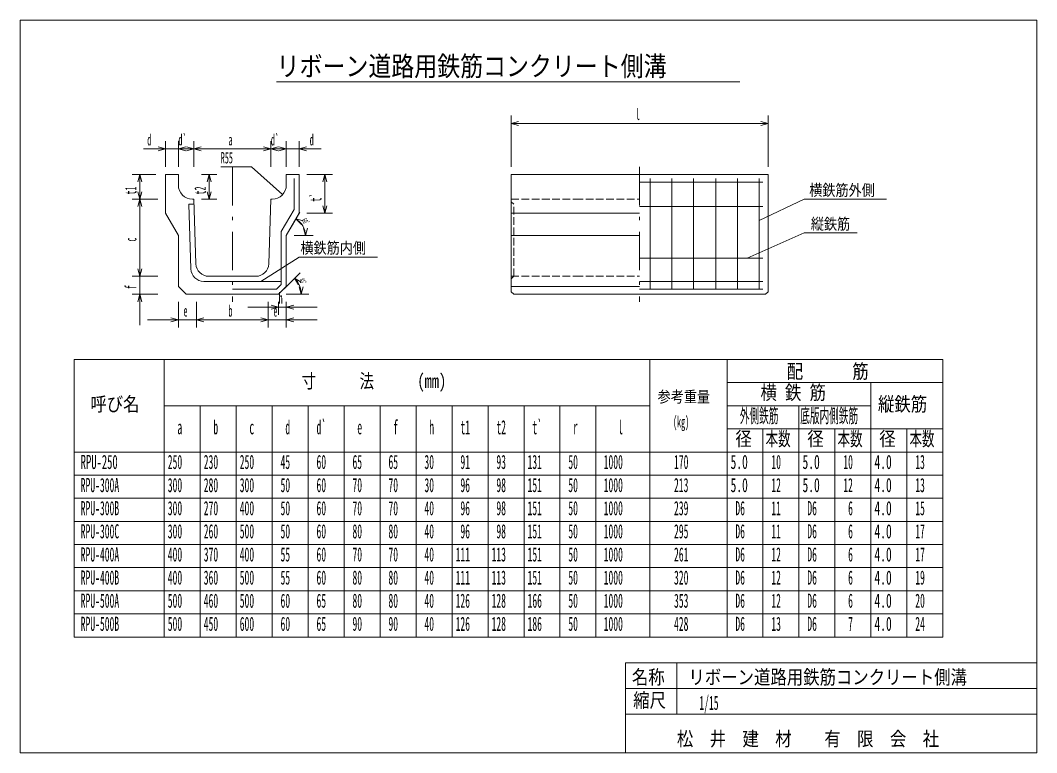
# Model space of a CAD drawing. Units: millimetres, scale not verified. Extents: x -25 to 3930, y 10 to 2860.
import ezdxf
from ezdxf.enums import TextEntityAlignment as Align

# ---------------------------------------------------------------- set-up
doc = ezdxf.new("R2010")
doc.units = ezdxf.units.MM
doc.header["$LTSCALE"] = 5
doc.linetypes.add('USER1', pattern=[50.5, 30, -9, 2.5, -9])
doc.linetypes.add('USER2', pattern=[8, 6, -2])
doc.layers.add('1', color=7, linetype='Continuous', lineweight=18)
doc.styles.add('ＭＳ ゴシック', font='')
doc.styles.get('ＭＳ ゴシック').set_extended_font_data('MS Gothic')

msp = doc.modelspace()

# ---------------------------------------------------------------- linework, layer by layer
at = {"layer": '1'}
for p, q in [((-25, 10), (-25, 2860)), ((-25, 2860), (3930, 2860)), ((3930, 2860), (3930, 10)), ((972.5, 2620), (2775, 2620)), ((1885, 2489), (1885, 2290)), ((1885, 2459), (1913.978, 2466.765)), ((1885, 2459), (2885, 2459)), ((1885, 2459), (1913.978, 2451.235)), ((2885, 2459), (2856.022, 2466.765)), ((2885, 2459), (2856.022, 2451.235)), ((2885, 2489), (2885, 2290)), ((540, 2390), (540, 2290)), ((590, 2390), (590, 2290)), ((590, 2390), (590, 2290)), ((650, 2390), (650, 2290)), ((650, 2390), (650, 2290)), ((950, 2390), (950, 2290)), ((950, 2390), (950, 2290)), ((1010, 2390), (1010, 2290)), ((1010, 2390), (1010, 2290)), ((1060, 2390), (1060, 2290)), ((453.867, 2360), (710, 2360)), ((540, 2360), (511.022, 2367.765)), ((540, 2360), (511.022, 2352.235)), ((590, 2360), (618.978, 2367.765)), ((590, 2360), (618.978, 2367.765)), ((590, 2360), (618.978, 2352.235)), ((590, 2360), (650, 2360)), ((590, 2360), (618.978, 2352.235)), ((650, 2360), (621.022, 2367.765)), ((650, 2360), (621.022, 2352.235)), ((650, 2360), (678.978, 2367.765)), ((650, 2360), (950, 2360)), ((650, 2360), (678.978, 2352.235)), ((1146.133, 2360), (890, 2360)), ((950, 2360), (921.022, 2367.765)), ((950, 2360), (921.022, 2352.235)), ((950, 2360), (978.978, 2367.765)), ((1010, 2360), (950, 2360)), ((950, 2360), (978.978, 2352.235)), ((1010, 2360), (981.022, 2367.765)), ((1010, 2360), (981.022, 2367.765)), ((1010, 2360), (981.022, 2352.235)), ((1010, 2360), (981.022, 2352.235)), ((1060, 2360), (1088.978, 2367.765)), ((1060, 2360), (1088.978, 2352.235)), ((410, 2260), (502.1, 2260)), ((440, 2260), (432.235, 2231.022)), ((440, 2164), (440, 2260)), ((440, 2260), (447.765, 2231.022)), ((540, 2260), (540, 2109)), ((540, 2260), (590, 2260)), ((590, 2260), (590, 2219)), ((740, 2260), (680, 2260)), ((710, 2260), (702.235, 2231.022)), ((710, 2260), (710, 2164)), ((710, 2260), (717.765, 2231.022)), ((875, 2290), (755, 2290)), ((995.768, 2182.082), (875, 2290)), ((1010, 2260), (1060, 2260)), ((1010, 2260), (1010, 2219)), ((1060, 2109), (1060, 2260)), ((1190, 2260), (1090, 2260)), ((1160, 2260), (1152.235, 2231.022)), ((1160, 2260), (1160, 2109)), ((1160, 2260), (1167.765, 2231.022)), ((1885, 2260), (1885, 1804)), ((2135, 2260), (1885, 2260)), ((2635, 2260), (2135, 2260)), ((2885, 2260), (2635, 2260)), ((2885, 2260), (2885, 1804)), ((1040, 2124.359), (1040, 2245)), ((2385, 2230), (2635, 2230)), ((2426, 2245), (2426, 1814)), ((2510, 1814), (2510, 2245)), ((2594, 2245), (2594, 1814)), ((2635, 2230), (2865, 2230)), ((2682, 1814), (2682, 2245)), ((2766, 1814), (2766, 2245)), ((2850, 2245), (2850, 1844)), ((440, 2164), (432.235, 2192.978)), ((440, 2164), (447.765, 2192.978)), ((710, 2164), (702.235, 2192.978)), ((710, 2164), (717.765, 2192.978)), ((410, 2164), (510, 2164)), ((410, 2164), (510, 2164)), ((440, 2164), (432.235, 2135.022)), ((440, 2164), (440, 1864)), ((440, 2164), (447.765, 2135.022)), ((630.656, 2144), (650, 2144)), ((639.044, 1892.334), (630.656, 2144)), ((650, 2164), (645, 2164)), ((658.389, 1912.334), (650, 2164)), ((740, 2164), (680, 2164)), ((950, 2164), (941.611, 1912.334)), ((950, 2164), (955, 2164)), ((1160, 2109), (1152.235, 2137.978)), ((1160, 2109), (1167.765, 2137.978)), ((2850, 2081.298), (3025, 2164)), ((3025, 2164), (3345, 2164)), ((540, 2109), (590, 2022.397)), ((990, 2037.756), (1040, 2124.359)), ((1010, 2022.397), (1060, 2109)), ((1062.299, 2112.981), (1025, 2048.378)), ((1190, 2109), (1090, 2109)), ((1885, 2109), (2135, 2109)), ((2135, 2109), (2385, 2109)), ((2635, 2135), (2385, 2135)), ((2865, 2135), (2635, 2135)), ((1047.299, 2087.001), (1076.276, 2079.236)), ((1047.299, 2087.001), (1068.512, 2065.787)), ((590, 2022.397), (590, 1824)), ((990, 1832.284), (990, 2037.756)), ((1010, 1824), (1010, 2022.397)), ((1114.597, 2022.397), (1040, 2022.397)), ((1084.597, 2022.397), (1076.833, 2051.375)), ((1084.597, 2022.397), (1092.362, 2051.375)), ((2135, 2022.397), (1885, 2022.397)), ((2385, 2022.397), (2135, 2022.397)), ((2803.007, 1935), (3025, 2032.397)), ((3025, 2032.397), (3231.267, 2032.397)), ((440, 1984), (440, 1674)), ((910.762, 1844), (1060, 1937.851)), ((1060, 1937.851), (1365, 1937.851)), ((2385, 1935), (2635, 1935)), ((2635, 1935), (2865, 1935)), ((410, 1864), (510, 1864)), ((410, 1864), (510, 1864)), ((440, 1864), (432.235, 1892.978)), ((440, 1864), (432.235, 1892.978)), ((440, 1864), (447.765, 1892.978)), ((440, 1864), (447.765, 1892.978)), ((891.639, 1864), (708.361, 1864)), ((1063.647, 1877.647), (1001.213, 1815.213)), ((620, 1794), (590, 1824)), ((800, 1844), (689.017, 1844)), ((800, 1844), (990, 1844)), ((971.716, 1814), (990, 1832.284)), ((980, 1794), (1010, 1824)), ((1042.434, 1856.434), (1068.414, 1841.434)), ((1042.434, 1856.434), (1057.434, 1830.453)), ((1068.294, 1794), (1060.53, 1822.978)), ((1068.294, 1794), (1076.059, 1822.978)), ((1885, 1824), (2135, 1824)), ((2135, 1824), (2385, 1824)), ((2635, 1844), (2385, 1844)), ((2865, 1844), (2635, 1844)), ((2850, 1814), (2850, 1844)), ((410, 1794), (510, 1794)), ((440, 1794), (432.235, 1765.022)), ((440, 1794), (447.765, 1765.022)), ((620, 1794), (980, 1794)), ((800.434, 1814.038), (971.716, 1814)), ((1098.294, 1794), (1010, 1794)), ((1885, 1804), (1895, 1794)), ((1895, 1794), (2135, 1794)), ((2135, 1794), (2635, 1794)), ((2385, 1814), (2635, 1814)), ((2635, 1814), (2865, 1814)), ((2635, 1794), (2875, 1794)), ((2875, 1794), (2885, 1804)), ((590, 1664), (590, 1764)), ((660, 1664), (660, 1764)), ((660, 1664), (660, 1764)), ((860, 1744), (1130, 1744)), ((940, 1664), (940, 1764)), ((940, 1664), (940, 1764)), ((980, 1744), (951.022, 1751.765)), ((980, 1744), (951.022, 1736.235)), ((980, 1714), (980, 1764)), ((1010, 1664), (1010, 1764)), ((1010, 1714), (1010, 1764)), ((1010, 1744), (1038.978, 1751.765)), ((1010, 1744), (1038.978, 1736.235)), ((590, 1694), (561.022, 1701.765)), ((660, 1694), (688.978, 1701.765)), ((660, 1694), (688.978, 1701.765)), ((940, 1694), (911.022, 1701.765)), ((940, 1694), (911.022, 1701.765)), ((1010, 1694), (1038.978, 1701.765)), ((470, 1694), (780, 1694)), ((590, 1694), (561.022, 1686.235)), ((660, 1694), (688.978, 1686.235)), ((660, 1694), (940, 1694)), ((660, 1694), (688.978, 1686.235)), ((820, 1694), (1130, 1694)), ((940, 1694), (911.022, 1686.235)), ((940, 1694), (911.022, 1686.235)), ((1010, 1694), (1038.978, 1686.235)), ((185, 1540), (185, 460)), ((185, 1540), (535, 1540)), ((535, 1540), (535, 460)), ((2425, 1540), (535, 1540)), ((2425, 1540), (2425, 460)), ((2425, 1540), (2725, 1540)), ((2425, 1540), (2425, 460)), ((2725, 1540), (2725, 460)), ((3565, 1540), (2725, 1540)), ((3565, 1540), (3565, 460)), ((2725, 1450), (3285, 1450)), ((3285, 1450), (3565, 1450)), ((3285, 1450), (3285, 1360)), ((535, 1360), (2425, 1360)), ((675, 1360), (675, 460)), ((815, 1360), (815, 460)), ((955, 1360), (955, 460)), ((1095, 1360), (1095, 460)), ((1235, 1360), (1235, 460)), ((1375, 1360), (1375, 460)), ((1515, 1360), (1515, 460)), ((1655, 1360), (1655, 460)), ((1795, 1360), (1795, 460)), ((1935, 1360), (1935, 460)), ((2075, 1360), (2075, 460)), ((2215, 1360), (2215, 460)), ((2725, 1360), (3285, 1360)), ((3005, 1360), (3005, 1270)), ((3285, 1360), (3285, 460)), ((2725, 1270), (2795, 1270)), ((2795, 1270), (3285, 1270)), ((2865, 1270), (2865, 460)), ((3005, 1270), (3005, 460)), ((3145, 1270), (3145, 460)), ((3285, 1270), (3565, 1270)), ((3425, 1270), (3425, 460)), ((185, 1180), (2425, 1180)), ((2425, 1180), (2725, 1180)), ((2725, 1180), (3565, 1180)), ((185, 1090), (2425, 1090)), ((2425, 1090), (2725, 1090)), ((2725, 1090), (3565, 1090)), ((185, 1000), (2425, 1000)), ((2425, 1000), (2725, 1000)), ((2725, 1000), (3565, 1000)), ((185, 910), (2425, 910)), ((2425, 910), (2725, 910)), ((2725, 910), (3565, 910)), ((185, 820), (2425, 820)), ((2425, 820), (2725, 820)), ((2725, 820), (3565, 820)), ((185, 730), (2425, 730)), ((2425, 730), (2725, 730)), ((2725, 730), (3565, 730)), ((185, 640), (2425, 640)), ((2425, 640), (2725, 640)), ((2725, 640), (3565, 640)), ((185, 550), (2425, 550)), ((2425, 550), (2725, 550)), ((2725, 550), (3565, 550)), ((185, 460), (535, 460)), ((535, 460), (2425, 460)), ((2425, 460), (2725, 460)), ((2725, 460), (3565, 460)), ((2330, 360), (3930, 360)), ((2330, 360), (2330, 160)), ((2530, 360), (2530, 160)), ((2730, 260), (2330, 260)), ((2730, 260), (3930, 260)), ((2330, 160), (2330, 10)), ((2330, 160), (3930, 160)), ((3930, 10), (-25, 10))]:
    msp.add_line(p, q, dxfattribs=at)
at = {"layer": '1', "linetype": 'USER1'}
for p, q in [((800, 2290), (800, 1764)), ((2385, 2290), (2385, 1764))]:
    msp.add_line(p, q, dxfattribs=at)
at = {"layer": '1', "linetype": 'USER2'}
for p, q in [((1885, 2164), (2135, 2164)), ((1895, 2144), (1885, 2154)), ((1895, 1864), (1895, 2144)), ((2135, 2164), (2385, 2164)), ((1885, 1854), (1895, 1864)), ((1885, 1864), (2135, 1864)), ((2135, 1864), (2385, 1864))]:
    msp.add_line(p, q, dxfattribs=at)
at = {"layer": '1'}
for centre, radius, start, end in [((645, 2219), 55, 180, 270), ((955, 2219), 55, 270, 0), ((1010, 2022.397), 74.597, 360, 60), ((708.361, 1914), 50, 181.90915, 270), ((891.639, 1914), 50, 270, 358.09085), ((689.017, 1894), 50, 181.90915, 270), ((980, 1794), 88.294, 0, 45)]:
    msp.add_arc(centre, radius, start, end, dxfattribs=at)

# ---------------------------------------------------------------- texts
at = {"layer": '1', "style": 'ＭＳ ゴシック'}
for s, height, width, p in [('リボーン道路用鉄筋コンクリート側溝', 76.98, 0.85, (972.5, 2620)), ('l', 43.99, 0.5, (2370, 2459)), ('d', 43.99, 0.5, (468.867, 2360)), ('d`', 43.99, 0.5, (590, 2360)), ('d`', 43.99, 0.5, (950, 2360)), ('d', 43.99, 0.5, (1101.133, 2360)), ('a', 43.99, 0.5, (785, 2360)), ('R55', 43.99, 0.5, (755, 2290)), ('横鉄筋外側', 43.99, 0.85, (3045, 2164)), ('縦鉄筋', 43.99, 0.85, (3051.267, 2032.397)), ('横鉄筋内側', 43.99, 0.85, (1065, 1939)), ('h', 43.99, 0.5, (980, 1744)), ('e', 43.99, 0.5, (610, 1694)), ('b', 43.99, 0.5, (785, 1694)), ('e', 43.99, 0.5, (960, 1694)), ('配\u3000\u3000\u3000筋', 54.99, 0.85, (2957.5, 1450)), ('寸\u3000\u3000\u3000法\u3000\u3000\u3000(mm)', 54.99, 0.75, (1070, 1412.5)), ('横 鉄 筋', 54.99, 0.85, (2855, 1367.5)), ('呼び名', 54.99, 0.85, (247.5, 1322.5)), ('参考重量', 43.99, 0.85, (2455, 1360)), ('縦鉄筋', 54.99, 0.85, (3312.5, 1322.5)), ('外側鉄筋', 54.99, 0.5, (2775, 1277.5)), ('底版内側鉄筋', 54.99, 0.5, (3010, 1277.5)), ('b', 54.99, 0.5, (726.25, 1232.5)), ('d', 54.99, 0.5, (1006.25, 1232.5)), ('d`', 54.99, 0.5, (1127.5, 1232.5)), ('f', 54.99, 0.5, (1426.25, 1232.5)), ('h', 54.99, 0.5, (1566.25, 1232.5)), ('t`', 54.99, 0.5, (1967.5, 1232.5)), ('l', 54.99, 0.5, (2301.25, 1232.5)), ('(kg)', 43.99, 0.5, (2515, 1262.5)), ('a', 54.99, 0.5, (586.25, 1232.5)), ('c', 54.99, 0.5, (866.25, 1232.5)), ('e', 54.99, 0.5, (1286.25, 1232.5)), ('t1', 54.99, 0.5, (1687.5, 1232.5)), ('t2', 54.99, 0.5, (1827.5, 1232.5)), ('r', 54.99, 0.5, (2126.25, 1232.5)), ('径', 54.99, 0.85, (2757.5, 1187.5)), ('本数', 54.99, 0.65, (2875, 1187.5)), ('径', 54.99, 0.85, (3037.5, 1187.5)), ('本数', 54.99, 0.65, (3155, 1187.5)), ('径', 54.99, 0.85, (3317.5, 1187.5)), ('本数', 54.99, 0.65, (3435, 1187.5)), ('RPU-250 ', 54.99, 0.55, (210, 1097.5)), ('250', 54.99, 0.5, (548.75, 1097.5)), ('230', 54.99, 0.5, (688.75, 1097.5)), ('250', 54.99, 0.5, (828.75, 1097.5)), ('45', 54.99, 0.5, (987.5, 1097.5)), ('60', 54.99, 0.5, (1127.5, 1097.5)), ('65', 54.99, 0.5, (1267.5, 1097.5)), ('65', 54.99, 0.5, (1407.5, 1097.5)), ('30', 54.99, 0.5, (1547.5, 1097.5)), ('91', 54.99, 0.5, (1687.5, 1097.5)), ('93', 54.99, 0.5, (1827.5, 1097.5)), ('131', 54.99, 0.5, (1948.75, 1097.5)), ('50', 54.99, 0.5, (2107.5, 1097.5)), ('1000', 54.99, 0.5, (2245, 1097.5)), ('170', 54.99, 0.5, (2518.75, 1097.5)), ('5.0', 54.99, 0.6, (2738.75, 1097.5)), ('10', 54.99, 0.5, (2897.5, 1097.5)), ('5.0', 54.99, 0.6, (3018.75, 1097.5)), ('10', 54.99, 0.5, (3177.5, 1097.5)), ('4.0', 54.99, 0.6, (3298.75, 1097.5)), ('13', 54.99, 0.5, (3457.5, 1097.5)), ('RPU-300A', 54.99, 0.5, (210, 1007.5)), ('300', 54.99, 0.5, (548.75, 1007.5)), ('280', 54.99, 0.5, (688.75, 1007.5)), ('300', 54.99, 0.5, (828.75, 1007.5)), ('50', 54.99, 0.5, (987.5, 1007.5)), ('60', 54.99, 0.5, (1127.5, 1007.5)), ('70', 54.99, 0.5, (1267.5, 1007.5)), ('70', 54.99, 0.5, (1407.5, 1007.5)), ('30', 54.99, 0.5, (1547.5, 1007.5)), ('96', 54.99, 0.5, (1687.5, 1007.5)), ('98', 54.99, 0.5, (1827.5, 1007.5)), ('151', 54.99, 0.5, (1948.75, 1007.5)), ('50', 54.99, 0.5, (2107.5, 1007.5)), ('1000', 54.99, 0.5, (2245, 1007.5)), ('213', 54.99, 0.5, (2518.75, 1007.5)), ('5.0', 54.99, 0.6, (2738.75, 1007.5)), ('12', 54.99, 0.5, (2897.5, 1007.5)), ('5.0', 54.99, 0.6, (3018.75, 1007.5)), ('12', 54.99, 0.5, (3177.5, 1007.5)), ('4.0', 54.99, 0.6, (3298.75, 1007.5)), ('13', 54.99, 0.5, (3457.5, 1007.5)), ('RPU-300B', 54.99, 0.5, (210, 917.5)), ('D6', 54.99, 0.5, (2757.5, 917.5)), ('D6', 54.99, 0.5, (3037.5, 917.5)), ('300', 54.99, 0.5, (548.75, 917.5)), ('270', 54.99, 0.5, (688.75, 917.5)), ('400', 54.99, 0.5, (828.75, 917.5)), ('50', 54.99, 0.5, (987.5, 917.5)), ('60', 54.99, 0.5, (1127.5, 917.5)), ('70', 54.99, 0.5, (1267.5, 917.5)), ('70', 54.99, 0.5, (1407.5, 917.5)), ('40', 54.99, 0.5, (1547.5, 917.5)), ('96', 54.99, 0.5, (1687.5, 917.5)), ('98', 54.99, 0.5, (1827.5, 917.5)), ('151', 54.99, 0.5, (1948.75, 917.5)), ('50', 54.99, 0.5, (2107.5, 917.5)), ('1000', 54.99, 0.5, (2245, 917.5)), ('239', 54.99, 0.5, (2518.75, 917.5)), ('11', 54.99, 0.5, (2897.5, 917.5)), ('6', 54.99, 0.5, (3196.25, 917.5)), ('4.0', 54.99, 0.6, (3298.75, 917.5)), ('15', 54.99, 0.5, (3457.5, 917.5)), ('RPU-300C', 54.99, 0.5, (210, 827.5)), ('300', 54.99, 0.5, (548.75, 827.5)), ('260', 54.99, 0.5, (688.75, 827.5)), ('500', 54.99, 0.5, (828.75, 827.5)), ('50', 54.99, 0.5, (987.5, 827.5)), ('60', 54.99, 0.5, (1127.5, 827.5)), ('80', 54.99, 0.5, (1267.5, 827.5)), ('80', 54.99, 0.5, (1407.5, 827.5)), ('40', 54.99, 0.5, (1547.5, 827.5)), ('96', 54.99, 0.5, (1687.5, 827.5)), ('98', 54.99, 0.5, (1827.5, 827.5)), ('151', 54.99, 0.5, (1948.75, 827.5)), ('50', 54.99, 0.5, (2107.5, 827.5)), ('1000', 54.99, 0.5, (2245, 827.5)), ('295', 54.99, 0.5, (2518.75, 827.5)), ('D6', 54.99, 0.5, (2757.5, 827.5)), ('11', 54.99, 0.5, (2897.5, 827.5)), ('D6', 54.99, 0.5, (3037.5, 827.5)), ('6', 54.99, 0.5, (3196.25, 827.5)), ('4.0', 54.99, 0.6, (3298.75, 827.5)), ('17', 54.99, 0.5, (3457.5, 827.5)), ('RPU-400A', 54.99, 0.5, (210, 737.5)), ('400', 54.99, 0.5, (548.75, 737.5)), ('370', 54.99, 0.5, (688.75, 737.5)), ('400', 54.99, 0.5, (828.75, 737.5)), ('55', 54.99, 0.5, (987.5, 737.5)), ('60', 54.99, 0.5, (1127.5, 737.5)), ('70', 54.99, 0.5, (1267.5, 737.5)), ('70', 54.99, 0.5, (1407.5, 737.5)), ('40', 54.99, 0.5, (1547.5, 737.5)), ('111', 54.99, 0.5, (1668.75, 737.5)), ('113', 54.99, 0.5, (1808.75, 737.5)), ('151', 54.99, 0.5, (1948.75, 737.5)), ('50', 54.99, 0.5, (2107.5, 737.5)), ('1000', 54.99, 0.5, (2245, 737.5)), ('261', 54.99, 0.5, (2518.75, 737.5)), ('D6', 54.99, 0.5, (2757.5, 737.5)), ('12', 54.99, 0.5, (2897.5, 737.5)), ('D6', 54.99, 0.5, (3037.5, 737.5)), ('6', 54.99, 0.5, (3196.25, 737.5)), ('4.0', 54.99, 0.6, (3298.75, 737.5)), ('17', 54.99, 0.5, (3457.5, 737.5)), ('RPU-400B', 54.99, 0.5, (210, 647.5)), ('400', 54.99, 0.5, (548.75, 647.5)), ('360', 54.99, 0.5, (688.75, 647.5)), ('500', 54.99, 0.5, (828.75, 647.5)), ('55', 54.99, 0.5, (987.5, 647.5)), ('60', 54.99, 0.5, (1127.5, 647.5)), ('80', 54.99, 0.5, (1267.5, 647.5)), ('80', 54.99, 0.5, (1407.5, 647.5)), ('40', 54.99, 0.5, (1547.5, 647.5)), ('111', 54.99, 0.5, (1668.75, 647.5)), ('113', 54.99, 0.5, (1808.75, 647.5)), ('151', 54.99, 0.5, (1948.75, 647.5)), ('50', 54.99, 0.5, (2107.5, 647.5)), ('1000', 54.99, 0.5, (2245, 647.5)), ('320', 54.99, 0.5, (2518.75, 647.5)), ('D6', 54.99, 0.5, (2757.5, 647.5)), ('12', 54.99, 0.5, (2897.5, 647.5)), ('D6', 54.99, 0.5, (3037.5, 647.5)), ('6', 54.99, 0.5, (3196.25, 647.5)), ('4.0', 54.99, 0.6, (3298.75, 647.5)), ('19', 54.99, 0.5, (3457.5, 647.5)), ('RPU-500A', 54.99, 0.5, (210, 557.5)), ('500', 54.99, 0.5, (548.75, 557.5)), ('460', 54.99, 0.5, (688.75, 557.5)), ('500', 54.99, 0.5, (828.75, 557.5)), ('60', 54.99, 0.5, (987.5, 557.5)), ('65', 54.99, 0.5, (1127.5, 557.5)), ('80', 54.99, 0.5, (1267.5, 557.5)), ('80', 54.99, 0.5, (1407.5, 557.5)), ('40', 54.99, 0.5, (1547.5, 557.5)), ('126', 54.99, 0.5, (1668.75, 557.5)), ('128', 54.99, 0.5, (1808.75, 557.5)), ('166', 54.99, 0.5, (1948.75, 557.5)), ('50', 54.99, 0.5, (2107.5, 557.5)), ('1000', 54.99, 0.5, (2245, 557.5)), ('353', 54.99, 0.5, (2518.75, 557.5)), ('D6', 54.99, 0.5, (2757.5, 557.5)), ('12', 54.99, 0.5, (2897.5, 557.5)), ('D6', 54.99, 0.5, (3037.5, 557.5)), ('6', 54.99, 0.5, (3196.25, 557.5)), ('4.0', 54.99, 0.6, (3298.75, 557.5)), ('20', 54.99, 0.5, (3457.5, 557.5)), ('RPU-500B', 54.99, 0.5, (210, 467.5)), ('500', 54.99, 0.5, (548.75, 467.5)), ('450', 54.99, 0.5, (688.75, 467.5)), ('600', 54.99, 0.5, (828.75, 467.5)), ('60', 54.99, 0.5, (987.5, 467.5)), ('65', 54.99, 0.5, (1127.5, 467.5)), ('90', 54.99, 0.5, (1267.5, 467.5)), ('90', 54.99, 0.5, (1407.5, 467.5)), ('40', 54.99, 0.5, (1547.5, 467.5)), ('126', 54.99, 0.5, (1668.75, 467.5)), ('128', 54.99, 0.5, (1808.75, 467.5)), ('186', 54.99, 0.5, (1948.75, 467.5)), ('50', 54.99, 0.5, (2107.5, 467.5)), ('1000', 54.99, 0.5, (2245, 467.5)), ('428', 54.99, 0.5, (2518.75, 467.5)), ('D6', 54.99, 0.5, (2757.5, 467.5)), ('13', 54.99, 0.5, (2897.5, 467.5)), ('D6', 54.99, 0.5, (3037.5, 467.5)), ('7', 54.99, 0.5, (3196.25, 467.5)), ('4.0', 54.99, 0.6, (3298.75, 467.5)), ('24', 54.99, 0.5, (3457.5, 467.5)), ('名称', 54.99, 0.85, (2355, 260)), ('リボーン道路用鉄筋コンクリート側溝', 54.99, 0.85, (2575, 260)), ('縮尺', 54.99, 0.85, (2360, 170)), ('1/15', 54.99, 0.5, (2617.322, 160)), ('松\u3000井\u3000建\u3000材\u3000\u3000有\u3000限\u3000会\u3000社', 54.99, 0.85, (2530, 20))]:
    msp.add_text(s, height=height, dxfattribs=dict(at, width=width)).set_placement(p, align=Align.BOTTOM_LEFT)
at = {"layer": '1', "style": 'ＭＳ ゴシック', "width": 0.5}
for s, height, rotation, p in [('t1', 43.99, 90, (440, 2182)), ('t2', 43.99, 90, (710, 2182)), ('t`', 43.99, 90, (1160, 2154.5)), ('60ﾟ', 21.99, 300, (1063.353, 2079.182)), ('c', 43.99, 90, (440, 1999)), ('f', 43.99, 90, (440, 1814)), ('45ﾟ', 21.99, 292.5, (1052.963, 1848.576))]:
    msp.add_text(s, height=height, rotation=rotation, dxfattribs=at).set_placement(p, align=Align.BOTTOM_LEFT)

doc.saveas('drawing.dxf')
